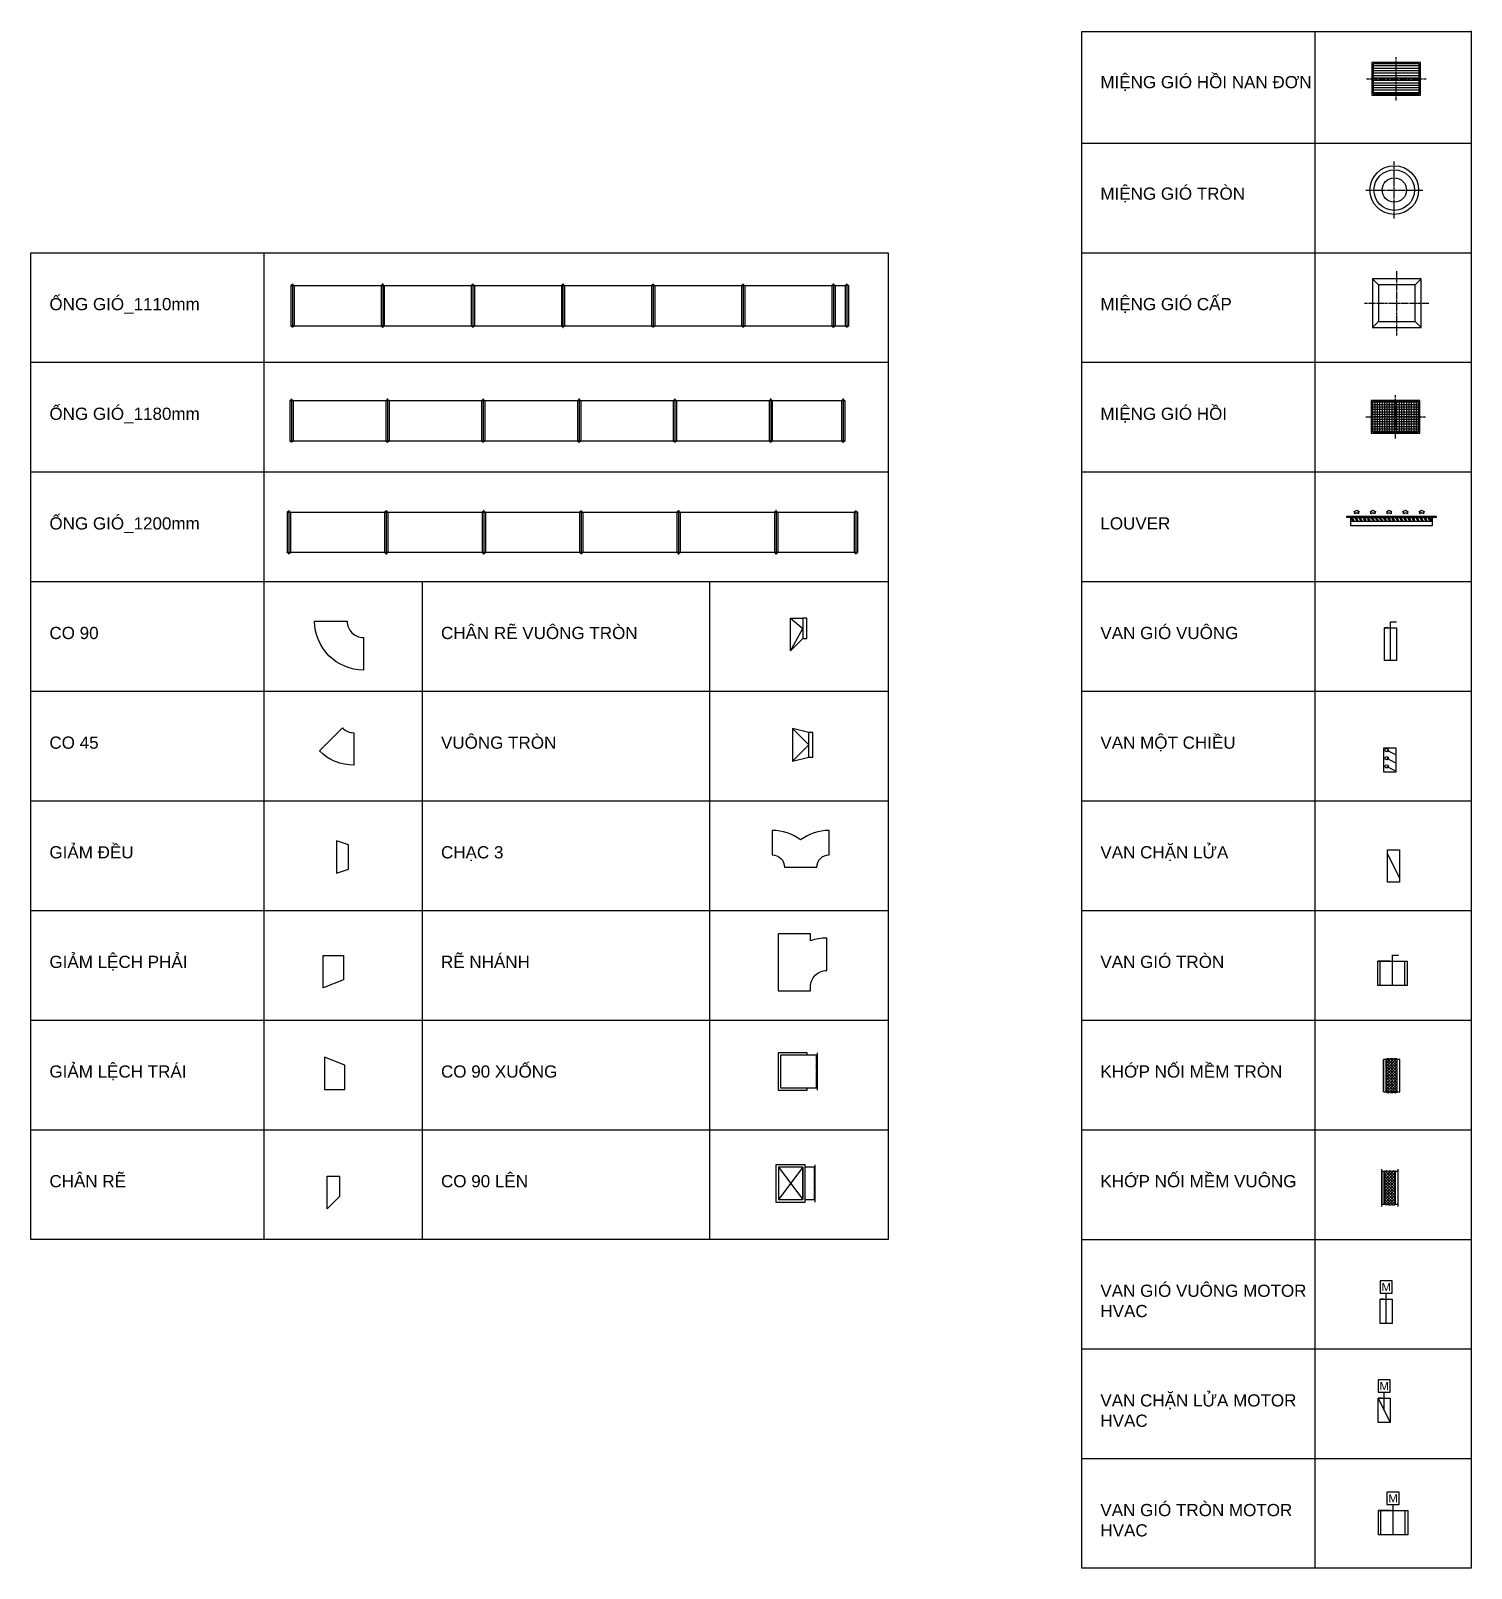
# Model space of a CAD drawing. Header units: millimetres. Extents: x 1218 to 72853, y -34712 to 16286.
# Drawn here: x 22445 to 40184, y -34712 to -15783 of the extents above; entities that cross this region are included whole.
import ezdxf
from ezdxf.enums import TextEntityAlignment as Align

# ---------------------------------------------------------------- set-up
doc = ezdxf.new("R2010")
doc.units = ezdxf.units.MM
doc.linetypes.add('CENTER', pattern=[50.8, 31.75, -6.35, 6.35, -6.35])
doc.styles.get("Standard").update_dxf_attribs({"font": 'arial.ttf'})
pattern_1 = [(45, (0, 0), (-17.6777, 17.6777), []), (135, (0, 0), (-17.6777, -17.6777), [])]

# ---------------------------------------------------------------- blocks, each defined once
blk = doc.blocks.new('*U1326')
at = {"color": 77}
for p, q in [((-20, 250), (-20, -250)), ((0, 250), (0, -250)), ((20, 250), (20, -250)), ((1160, 250), (1160, -250)), ((1180, 250), (1180, -250)), ((1200, 250), (1200, -250)), ((2340, 250), (2340, -250)), ((2360, 250), (2360, -250)), ((2380, 250), (2380, -250)), ((3520, 250), (3520, -250)), ((3540, 250), (3540, -250)), ((3560, 250), (3560, -250)), ((4700, 250), (4700, -250)), ((4720, 250), (4720, -250)), ((4740, 250), (4740, -250)), ((5880, 250), (5880, -250)), ((5900, 250), (5900, -250)), ((5920, 250), (5920, -250)), ((6771, 250), (6771, -250)), ((6791, 250), (6791, -250)), ((6811, 250), (6811, -250))]:
    blk.add_line(p, q, dxfattribs=at)
for p, q in [((0, 250), (6791, 250)), ((6791, -250), (0, -250))]:
    blk.add_line(p, q)
for points in [[(0, 250), (0, 270), (0, 270, 0.414214), (-1, 269), (-1, 252, -0.414214), (-2, 251), (-19, 251, 0.414214), (-20, 250), (-20, 250)], [(0, 250), (0, 270), (0, 270, -0.414214), (1, 269), (1, 252, 0.414214), (2, 251), (19, 251, -0.414214), (20, 250), (20, 250)], [(1180, 250), (1180, 270), (1180, 270, 0.414214), (1179, 269), (1179, 252, -0.414214), (1178, 251), (1161, 251, 0.414214), (1160, 250), (1160, 250)], [(1180, 250), (1180, 270), (1180, 270, -0.414214), (1181, 269), (1181, 252, 0.414214), (1182, 251), (1199, 251, -0.414214), (1200, 250), (1200, 250)], [(2360, 250), (2360, 270), (2360, 270, 0.414214), (2359, 269), (2359, 252, -0.414214), (2358, 251), (2341, 251, 0.414214), (2340, 250), (2340, 250)], [(2360, 250), (2360, 270), (2360, 270, -0.414214), (2361, 269), (2361, 252, 0.414214), (2362, 251), (2379, 251, -0.414214), (2380, 250), (2380, 250)], [(3540, 250), (3540, 270), (3540, 270, 0.414214), (3539, 269), (3539, 252, -0.414214), (3538, 251), (3521, 251, 0.414214), (3520, 250), (3520, 250)], [(3540, 250), (3540, 270), (3540, 270, -0.414214), (3541, 269), (3541, 252, 0.414214), (3542, 251), (3559, 251, -0.414214), (3560, 250), (3560, 250)], [(4720, 250), (4720, 270), (4720, 270, 0.414214), (4719, 269), (4719, 252, -0.414214), (4718, 251), (4701, 251, 0.414214), (4700, 250), (4700, 250)], [(4720, 250), (4720, 270), (4720, 270, -0.414214), (4721, 269), (4721, 252, 0.414214), (4722, 251), (4739, 251, -0.414214), (4740, 250), (4740, 250)], [(5900, 250), (5900, 270), (5900, 270, 0.414214), (5899, 269), (5899, 252, -0.414214), (5898, 251), (5881, 251, 0.414214), (5880, 250), (5880, 250)], [(5900, 250), (5900, 270), (5900, 270, -0.414214), (5901, 269), (5901, 252, 0.414214), (5902, 251), (5919, 251, -0.414214), (5920, 250), (5920, 250)], [(6791, 250), (6791, 270), (6791, 270, 0.414214), (6790, 269), (6790, 252, -0.414214), (6789, 251), (6772, 251, 0.414214), (6771, 250), (6771, 250)], [(6791, 250), (6791, 270), (6792, 270, -0.414214), (6792, 269), (6792, 252, 0.414214), (6793, 251), (6811, 251, -0.414214), (6811, 250), (6811, 250)], [(0, -250), (0, -270), (0, -270, -0.414214), (-1, -269), (-1, -252, 0.414214), (-2, -251), (-19, -251, -0.414214), (-20, -250), (-20, -250)], [(0, -250), (0, -270), (0, -270, 0.414214), (1, -269), (1, -252, -0.414214), (2, -251), (19, -251, 0.414214), (20, -250), (20, -250)], [(1180, -250), (1180, -270), (1180, -270, -0.414214), (1179, -269), (1179, -252, 0.414214), (1178, -251), (1161, -251, -0.414214), (1160, -250), (1160, -250)], [(1180, -250), (1180, -270), (1180, -270, 0.414214), (1181, -269), (1181, -252, -0.414214), (1182, -251), (1199, -251, 0.414214), (1200, -250), (1200, -250)], [(2360, -250), (2360, -270), (2360, -270, -0.414214), (2359, -269), (2359, -252, 0.414214), (2358, -251), (2341, -251, -0.414214), (2340, -250), (2340, -250)], [(2360, -250), (2360, -270), (2360, -270, 0.414214), (2361, -269), (2361, -252, -0.414214), (2362, -251), (2379, -251, 0.414214), (2380, -250), (2380, -250)], [(3540, -250), (3540, -270), (3540, -270, -0.414214), (3539, -269), (3539, -252, 0.414214), (3538, -251), (3521, -251, -0.414214), (3520, -250), (3520, -250)], [(3540, -250), (3540, -270), (3540, -270, 0.414214), (3541, -269), (3541, -252, -0.414214), (3542, -251), (3559, -251, 0.414214), (3560, -250), (3560, -250)], [(4720, -250), (4720, -270), (4720, -270, -0.414214), (4719, -269), (4719, -252, 0.414214), (4718, -251), (4701, -251, -0.414214), (4700, -250), (4700, -250)], [(4720, -250), (4720, -270), (4720, -270, 0.414214), (4721, -269), (4721, -252, -0.414214), (4722, -251), (4739, -251, 0.414214), (4740, -250), (4740, -250)], [(5900, -250), (5900, -270), (5900, -270, -0.414214), (5899, -269), (5899, -252, 0.414214), (5898, -251), (5881, -251, -0.414214), (5880, -250), (5880, -250)], [(5900, -250), (5900, -270), (5900, -270, 0.414214), (5901, -269), (5901, -252, -0.414214), (5902, -251), (5919, -251, 0.414214), (5920, -250), (5920, -250)], [(6791, -250), (6791, -270), (6791, -270, -0.414214), (6790, -269), (6790, -252, 0.414214), (6789, -251), (6772, -251, -0.414214), (6771, -250), (6771, -250)], [(6791, -250), (6791, -270), (6792, -270, 0.414214), (6792, -269), (6792, -252, -0.414214), (6793, -251), (6811, -251, 0.414214), (6811, -250), (6811, -250)]]:
    blk.add_lwpolyline(points, format="xyb", close=True, dxfattribs=at)
blk = doc.blocks.new('*U1325')
at = {"color": 77}
for p, q in [((-20, 250), (-20, -250)), ((0, 250), (0, -250)), ((20, 250), (20, -250)), ((1180, 250), (1180, -250)), ((1200, 250), (1200, -250)), ((1220, 250), (1220, -250)), ((2380, 250), (2380, -250)), ((2400, 250), (2400, -250)), ((2420, 250), (2420, -250)), ((3580, 250), (3580, -250)), ((3600, 250), (3600, -250)), ((3620, 250), (3620, -250)), ((4780, 250), (4780, -250)), ((4800, 250), (4800, -250)), ((4820, 250), (4820, -250)), ((5980, 250), (5980, -250)), ((6000, 250), (6000, -250)), ((6020, 250), (6020, -250)), ((6963, 250), (6963, -250)), ((6983, 250), (6983, -250)), ((7003, 250), (7003, -250))]:
    blk.add_line(p, q, dxfattribs=at)
for p, q in [((0, 250), (6983, 250)), ((6983, -250), (0, -250))]:
    blk.add_line(p, q)
for points in [[(0, 250), (0, 270), (0, 270, 0.414214), (-1, 269), (-1, 252, -0.414214), (-2, 251), (-19, 251, 0.414214), (-20, 250), (-20, 250)], [(0, 250), (0, 270), (0, 270, -0.414214), (1, 269), (1, 252, 0.414214), (2, 251), (19, 251, -0.414214), (20, 250), (20, 250)], [(1200, 250), (1200, 270), (1200, 270, 0.414214), (1199, 269), (1199, 252, -0.414214), (1198, 251), (1181, 251, 0.414214), (1180, 250), (1180, 250)], [(1200, 250), (1200, 270), (1200, 270, -0.414214), (1201, 269), (1201, 252, 0.414214), (1202, 251), (1219, 251, -0.414214), (1220, 250), (1220, 250)], [(2400, 250), (2400, 270), (2400, 270, 0.414214), (2399, 269), (2399, 252, -0.414214), (2398, 251), (2381, 251, 0.414214), (2380, 250), (2380, 250)], [(2400, 250), (2400, 270), (2400, 270, -0.414214), (2401, 269), (2401, 252, 0.414214), (2402, 251), (2419, 251, -0.414214), (2420, 250), (2420, 250)], [(3600, 250), (3600, 270), (3600, 270, 0.414214), (3599, 269), (3599, 252, -0.414214), (3598, 251), (3581, 251, 0.414214), (3580, 250), (3580, 250)], [(3600, 250), (3600, 270), (3600, 270, -0.414214), (3601, 269), (3601, 252, 0.414214), (3602, 251), (3619, 251, -0.414214), (3620, 250), (3620, 250)], [(4800, 250), (4800, 270), (4800, 270, 0.414214), (4799, 269), (4799, 252, -0.414214), (4798, 251), (4781, 251, 0.414214), (4780, 250), (4780, 250)], [(4800, 250), (4800, 270), (4800, 270, -0.414214), (4801, 269), (4801, 252, 0.414214), (4802, 251), (4819, 251, -0.414214), (4820, 250), (4820, 250)], [(6000, 250), (6000, 270), (6000, 270, 0.414214), (5999, 269), (5999, 252, -0.414214), (5998, 251), (5981, 251, 0.414214), (5980, 250), (5980, 250)], [(6000, 250), (6000, 270), (6000, 270, -0.414214), (6001, 269), (6001, 252, 0.414214), (6002, 251), (6019, 251, -0.414214), (6020, 250), (6020, 250)], [(6983, 250), (6983, 270), (6983, 270, 0.414214), (6982, 269), (6982, 252, -0.414214), (6981, 251), (6963, 251, 0.414214), (6963, 250), (6963, 250)], [(6983, 250), (6983, 270), (6983, 270, -0.414214), (6984, 269), (6984, 252, 0.414214), (6985, 251), (7002, 251, -0.414214), (7003, 250), (7003, 250)], [(0, -250), (0, -270), (0, -270, -0.414214), (-1, -269), (-1, -252, 0.414214), (-2, -251), (-19, -251, -0.414214), (-20, -250), (-20, -250)], [(0, -250), (0, -270), (0, -270, 0.414214), (1, -269), (1, -252, -0.414214), (2, -251), (19, -251, 0.414214), (20, -250), (20, -250)], [(1200, -250), (1200, -270), (1200, -270, -0.414214), (1199, -269), (1199, -252, 0.414214), (1198, -251), (1181, -251, -0.414214), (1180, -250), (1180, -250)], [(1200, -250), (1200, -270), (1200, -270, 0.414214), (1201, -269), (1201, -252, -0.414214), (1202, -251), (1219, -251, 0.414214), (1220, -250), (1220, -250)], [(2400, -250), (2400, -270), (2400, -270, -0.414214), (2399, -269), (2399, -252, 0.414214), (2398, -251), (2381, -251, -0.414214), (2380, -250), (2380, -250)], [(2400, -250), (2400, -270), (2400, -270, 0.414214), (2401, -269), (2401, -252, -0.414214), (2402, -251), (2419, -251, 0.414214), (2420, -250), (2420, -250)], [(3600, -250), (3600, -270), (3600, -270, -0.414214), (3599, -269), (3599, -252, 0.414214), (3598, -251), (3581, -251, -0.414214), (3580, -250), (3580, -250)], [(3600, -250), (3600, -270), (3600, -270, 0.414214), (3601, -269), (3601, -252, -0.414214), (3602, -251), (3619, -251, 0.414214), (3620, -250), (3620, -250)], [(4800, -250), (4800, -270), (4800, -270, -0.414214), (4799, -269), (4799, -252, 0.414214), (4798, -251), (4781, -251, -0.414214), (4780, -250), (4780, -250)], [(4800, -250), (4800, -270), (4800, -270, 0.414214), (4801, -269), (4801, -252, -0.414214), (4802, -251), (4819, -251, 0.414214), (4820, -250), (4820, -250)], [(6000, -250), (6000, -270), (6000, -270, -0.414214), (5999, -269), (5999, -252, 0.414214), (5998, -251), (5981, -251, -0.414214), (5980, -250), (5980, -250)], [(6000, -250), (6000, -270), (6000, -270, 0.414214), (6001, -269), (6001, -252, -0.414214), (6002, -251), (6019, -251, 0.414214), (6020, -250), (6020, -250)], [(6983, -250), (6983, -270), (6983, -270, -0.414214), (6982, -269), (6982, -252, 0.414214), (6981, -251), (6963, -251, -0.414214), (6963, -250), (6963, -250)], [(6983, -250), (6983, -270), (6983, -270, 0.414214), (6984, -269), (6984, -252, -0.414214), (6985, -251), (7002, -251, 0.414214), (7003, -250), (7003, -250)]]:
    blk.add_lwpolyline(points, format="xyb", close=True, dxfattribs=at)
blk = doc.blocks.new('*U1368')
at = {"linetype": 'ByBlock'}
blk.add_lwpolyline([(400, 200), (400, -200, -0.414214), (-200, 400), (200, 400, 0.414214), (400, 200)], format="xyb", close=True, dxfattribs=at)
at = {"flags": 1}
blk.add_attdef('AMC', (126, 246), '', height=0.5, dxfattribs=at)
blk = doc.blocks.new('*U1369')
at = {"linetype": 'ByBlock'}
blk.add_lwpolyline([(-259, -24), (24, 259, 0.198912), (166, 200), (166, -200, -0.198912)], format="xyb", close=True, dxfattribs=at)
at = {"flags": 1}
blk.add_attdef('AMC', (35, 139), '', height=0.5, dxfattribs=at)
blk = doc.blocks.new('*U1372')
at = {"linetype": 'ByBlock'}
blk.add_lwpolyline([(0, -200), (150, -150), (150, 150), (0, 200)], close=True, dxfattribs=at)
at = {"flags": 1}
blk.add_attdef('AMC', (166, 2), '', height=0.5, dxfattribs=at)
blk = doc.blocks.new('*U1371')
at = {"linetype": 'ByBlock'}
blk.add_lwpolyline([(0, -200), (250, -200), (250, 100), (0, 200)], close=True, dxfattribs=at)
at = {"flags": 1}
blk.add_attdef('AMC', (183, 62), '', height=0.5, dxfattribs=at)
blk = doc.blocks.new('*U1370')
at = {"linetype": 'ByBlock'}
blk.add_lwpolyline([(0, 200), (250, 200), (250, -100), (0, -200)], close=True, dxfattribs=at)
at = {"flags": 1}
blk.add_attdef('AMC', (353, 45), '', height=0.5, dxfattribs=at)
blk = doc.blocks.new('*U1367')
at = {"color": 8, "linetype": 'ByBlock'}
blk.add_line((150, 125), (150, -125), dxfattribs=at)
at = {"color": 8}
for points in [[(0, 125), (150, 0)], [(0, -275), (150, 0)]]:
    blk.add_lwpolyline(points, dxfattribs=at)
at = {"linetype": 'ByBlock'}
blk.add_lwpolyline([(150, -125), (0, -275), (0, 125), (150, 125)], dxfattribs=at)
blk.add_lwpolyline([(150, -125), (200, -125), (200, 125), (150, 125)])
at = {"flags": 1}
for p in [(45, 122), (200, 0)]:
    blk.add_attdef('AMC', p, '', height=0.5, dxfattribs=at)
blk = doc.blocks.new('*U1366')
at = {"linetype": 'ByBlock'}
blk.add_lwpolyline([(0, 125), (150, 125), (150, -125), (0, -275)], close=True, dxfattribs=at)
at = {"flags": 1}
for p in [(69, 163), (150, 0)]:
    blk.add_attdef('AMC', p, '', height=0.5, dxfattribs=at)
blk = doc.blocks.new('*U1374')
at = {"color": 8, "linetype": 'ByBlock'}
blk.add_line((-50, -150), (-50, 150), dxfattribs=at)
at = {"color": 8}
for points in [[(-250, 200), (-50, 0)], [(-50, 0), (-250, -200)]]:
    blk.add_lwpolyline(points, dxfattribs=at)
at = {"linetype": 'ByBlock'}
blk.add_lwpolyline([(-50, 150), (-250, 200), (-250, -200), (-50, -150), (0, -150), (0, 150)], close=True, dxfattribs=at)
at = {"flags": 1}
blk.add_attdef('AMC', (-172, 100), '', height=0.5, dxfattribs=at)
blk = doc.blocks.new('*U1328')
at = {"color": 77}
for p, q in [((-20, 250), (-20, -250)), ((0, 250), (0, -250)), ((20, 250), (20, -250)), ((1090, 250), (1090, -250)), ((1110, 250), (1110, -250)), ((1130, 250), (1130, -250)), ((2200, 250), (2200, -250)), ((2220, 250), (2220, -250)), ((2240, 250), (2240, -250)), ((3310, 250), (3310, -250)), ((3330, 250), (3330, -250)), ((3350, 250), (3350, -250)), ((4420, 250), (4420, -250)), ((4440, 250), (4440, -250)), ((4460, 250), (4460, -250)), ((5530, 250), (5530, -250)), ((5550, 250), (5550, -250)), ((5570, 250), (5570, -250)), ((6640, 250), (6640, -250)), ((6660, 250), (6660, -250)), ((6680, 250), (6680, -250)), ((6806, 250), (6806, -250)), ((6826, 250), (6826, -250)), ((6846, 250), (6846, -250))]:
    blk.add_line(p, q, dxfattribs=at)
for p, q in [((0, 250), (6826, 250)), ((6826, -250), (0, -250))]:
    blk.add_line(p, q)
for points in [[(0, 250), (0, 270), (0, 270, 0.414214), (-1, 269), (-1, 252, -0.414214), (-2, 251), (-19, 251, 0.414214), (-20, 250), (-20, 250)], [(0, 250), (0, 270), (0, 270, -0.414214), (1, 269), (1, 252, 0.414214), (2, 251), (19, 251, -0.414214), (20, 250), (20, 250)], [(1110, 250), (1110, 270), (1110, 270, 0.414214), (1109, 269), (1109, 252, -0.414214), (1108, 251), (1091, 251, 0.414214), (1090, 250), (1090, 250)], [(1110, 250), (1110, 270), (1110, 270, -0.414214), (1111, 269), (1111, 252, 0.414214), (1112, 251), (1129, 251, -0.414214), (1130, 250), (1130, 250)], [(2220, 250), (2220, 270), (2220, 270, 0.414214), (2219, 269), (2219, 252, -0.414214), (2218, 251), (2201, 251, 0.414214), (2200, 250), (2200, 250)], [(2220, 250), (2220, 270), (2220, 270, -0.414214), (2221, 269), (2221, 252, 0.414214), (2222, 251), (2239, 251, -0.414214), (2240, 250), (2240, 250)], [(3330, 250), (3330, 270), (3330, 270, 0.414214), (3329, 269), (3329, 252, -0.414214), (3328, 251), (3311, 251, 0.414214), (3310, 250), (3310, 250)], [(3330, 250), (3330, 270), (3330, 270, -0.414214), (3331, 269), (3331, 252, 0.414214), (3332, 251), (3349, 251, -0.414214), (3350, 250), (3350, 250)], [(4440, 250), (4440, 270), (4440, 270, 0.414214), (4439, 269), (4439, 252, -0.414214), (4438, 251), (4421, 251, 0.414214), (4420, 250), (4420, 250)], [(4440, 250), (4440, 270), (4440, 270, -0.414214), (4441, 269), (4441, 252, 0.414214), (4442, 251), (4459, 251, -0.414214), (4460, 250), (4460, 250)], [(5550, 250), (5550, 270), (5550, 270, 0.414214), (5549, 269), (5549, 252, -0.414214), (5548, 251), (5531, 251, 0.414214), (5530, 250), (5530, 250)], [(5550, 250), (5550, 270), (5550, 270, -0.414214), (5551, 269), (5551, 252, 0.414214), (5552, 251), (5569, 251, -0.414214), (5570, 250), (5570, 250)], [(6660, 250), (6660, 270), (6660, 270, 0.414214), (6659, 269), (6659, 252, -0.414214), (6658, 251), (6641, 251, 0.414214), (6640, 250), (6640, 250)], [(6660, 250), (6660, 270), (6660, 270, -0.414214), (6661, 269), (6661, 252, 0.414214), (6662, 251), (6679, 251, -0.414214), (6680, 250), (6680, 250)], [(6826, 250), (6826, 270), (6825, 270, 0.414214), (6825, 269), (6825, 252, -0.414214), (6824, 251), (6806, 251, 0.414214), (6806, 250), (6806, 250)], [(6826, 250), (6826, 270), (6826, 270, -0.414214), (6826, 269), (6826, 252, 0.414214), (6828, 251), (6845, 251, -0.414214), (6846, 250), (6846, 250)], [(0, -250), (0, -270), (0, -270, -0.414214), (-1, -269), (-1, -252, 0.414214), (-2, -251), (-19, -251, -0.414214), (-20, -250), (-20, -250)], [(0, -250), (0, -270), (0, -270, 0.414214), (1, -269), (1, -252, -0.414214), (2, -251), (19, -251, 0.414214), (20, -250), (20, -250)], [(1110, -250), (1110, -270), (1110, -270, -0.414214), (1109, -269), (1109, -252, 0.414214), (1108, -251), (1091, -251, -0.414214), (1090, -250), (1090, -250)], [(1110, -250), (1110, -270), (1110, -270, 0.414214), (1111, -269), (1111, -252, -0.414214), (1112, -251), (1129, -251, 0.414214), (1130, -250), (1130, -250)], [(2220, -250), (2220, -270), (2220, -270, -0.414214), (2219, -269), (2219, -252, 0.414214), (2218, -251), (2201, -251, -0.414214), (2200, -250), (2200, -250)], [(2220, -250), (2220, -270), (2220, -270, 0.414214), (2221, -269), (2221, -252, -0.414214), (2222, -251), (2239, -251, 0.414214), (2240, -250), (2240, -250)], [(3330, -250), (3330, -270), (3330, -270, -0.414214), (3329, -269), (3329, -252, 0.414214), (3328, -251), (3311, -251, -0.414214), (3310, -250), (3310, -250)], [(3330, -250), (3330, -270), (3330, -270, 0.414214), (3331, -269), (3331, -252, -0.414214), (3332, -251), (3349, -251, 0.414214), (3350, -250), (3350, -250)], [(4440, -250), (4440, -270), (4440, -270, -0.414214), (4439, -269), (4439, -252, 0.414214), (4438, -251), (4421, -251, -0.414214), (4420, -250), (4420, -250)], [(4440, -250), (4440, -270), (4440, -270, 0.414214), (4441, -269), (4441, -252, -0.414214), (4442, -251), (4459, -251, 0.414214), (4460, -250), (4460, -250)], [(5550, -250), (5550, -270), (5550, -270, -0.414214), (5549, -269), (5549, -252, 0.414214), (5548, -251), (5531, -251, -0.414214), (5530, -250), (5530, -250)], [(5550, -250), (5550, -270), (5550, -270, 0.414214), (5551, -269), (5551, -252, -0.414214), (5552, -251), (5569, -251, 0.414214), (5570, -250), (5570, -250)], [(6660, -250), (6660, -270), (6660, -270, -0.414214), (6659, -269), (6659, -252, 0.414214), (6658, -251), (6641, -251, -0.414214), (6640, -250), (6640, -250)], [(6660, -250), (6660, -270), (6660, -270, 0.414214), (6661, -269), (6661, -252, -0.414214), (6662, -251), (6679, -251, 0.414214), (6680, -250), (6680, -250)], [(6826, -250), (6826, -270), (6825, -270, -0.414214), (6825, -269), (6825, -252, 0.414214), (6824, -251), (6806, -251, -0.414214), (6806, -250), (6806, -250)], [(6826, -250), (6826, -270), (6826, -270, 0.414214), (6826, -269), (6826, -252, -0.414214), (6828, -251), (6845, -251, 0.414214), (6846, -250), (6846, -250)]]:
    blk.add_lwpolyline(points, format="xyb", close=True, dxfattribs=at)
blk = doc.blocks.new('*U1331')
at = {"color": 8, "linetype": 'CENTER', "ltscale": 0.1}
blk.add_line((290, 200), (290, -200), dxfattribs=at)
blk.add_line((300, 230), (300, -230))
blk.add_lwpolyline([(180, 200), (180, 230), (-180, 230), (-180, -230), (180, -230), (180, -200)])
blk.add_lwpolyline([(-150, 200), (-150, -200), (300, -200), (300, 200)], close=True)
blk = doc.blocks.new('*U1332')
at = {"color": 1, "ltscale": 10}
for p, q in [((150, 200), (-150, -200)), ((-150, 200), (150, -200))]:
    blk.add_line(p, q, dxfattribs=at)
for p, q in [((150, 200), (150, -200)), ((300, 230), (300, -230))]:
    blk.add_line(p, q)
at = {"color": 8, "linetype": 'CENTER', "ltscale": 0.1}
blk.add_line((290, 200), (290, -200), dxfattribs=at)
for points in [[(180, -230), (180, 230), (-180, 230), (-180, -230)], [(-150, 200), (-150, -200), (150, -200), (150, 200)]]:
    blk.add_lwpolyline(points, close=True)
blk.add_lwpolyline([(180, -200), (300, -200), (300, 200), (180, 200)])
blk = doc.blocks.new('*U1335')
at = {"linetype": 'ByBlock'}
blk.add_lwpolyline([(200, -400), (200, -400, -0.414214), (400, -200), (400, 200, 0.085164), (200, 166), (200, 250), (-200, 250), (-200, -450), (200, -450)], format="xyb", close=True, dxfattribs=at)
at = {"flags": 1}
blk.add_attdef('AMC', (69, -207), '', height=0.5, dxfattribs=at)
blk = doc.blocks.new('*U1337')
at = {"linetype": 'ByBlock'}
blk.add_lwpolyline([(300, 200, -0.414214), (150, 350), (-150, 350, 0.160869), (-35, 0, 0.160869), (-150, -350), (150, -350, -0.414214), (300, -200)], format="xyb", close=True, dxfattribs=at)
at = {"flags": 1}
blk.add_attdef('AMC', (162, -71), '', height=0.5, dxfattribs=at)
blk = doc.blocks.new('*U1365')
at = {"color": 8, "linetype": 'CENTER'}
for points in [[(0, -400), (0, 400)], [(-400, 0), (400, 0)]]:
    blk.add_lwpolyline(points, dxfattribs=at)
at = {"linetype": 'Continuous'}
blk.add_lwpolyline([(-300, -300), (300, -300), (225, -225), (300, -300), (300, 300), (225, 225), (300, 300), (-300, 300), (-225, 225), (-300, 300), (-300, -300), (-225, -225)], dxfattribs=at)
blk.add_lwpolyline([(-225, -225), (225, -225), (225, 225), (-225, 225)], close=True, dxfattribs=at)
blk = doc.blocks.new('*U1364')
at = {"color": 8, "linetype": 'Continuous'}
for p, q in [((-283, 183), (283, 183)), ((-283, -183), (-283, 183)), ((-283, 153), (283, 153)), ((-283, 123), (283, 123)), ((-283, 93), (283, 93)), ((-283, 63), (283, 63)), ((-283, 33), (283, 33)), ((-283, 3), (283, 3)), ((-253, -183), (-253, 183)), ((-223, -183), (-223, 183)), ((-193, -183), (-193, 183)), ((-163, -183), (-163, 183)), ((-133, -183), (-133, 183)), ((-103, -183), (-103, 183)), ((-73, -183), (-73, 183)), ((-43, -183), (-43, 183)), ((-13, -183), (-13, 183)), ((17, -183), (17, 183)), ((47, -183), (47, 183)), ((77, -183), (77, 183)), ((107, -183), (107, 183)), ((137, -183), (137, 183)), ((167, -183), (167, 183)), ((197, -183), (197, 183)), ((227, -183), (227, 183)), ((257, -183), (257, 183)), ((287, -183), (287, 183)), ((-283, -27), (283, -27)), ((-283, -57), (283, -57)), ((-283, -87), (283, -87)), ((-283, -117), (283, -117)), ((-283, -147), (283, -147)), ((-283, -177), (283, -177))]:
    blk.add_line(p, q, dxfattribs=at)
at = {"linetype": 'Continuous'}
for points in [[(-300, -200), (300, -200), (300, 200), (-300, 200)], [(-283, -183), (283, -183), (283, 183), (-283, 183)]]:
    blk.add_lwpolyline(points, close=True, dxfattribs=at)
at = {"color": 8, "linetype": 'CENTER'}
for points in [[(0, -267), (0, 267)], [(-367, 0), (367, 0)]]:
    blk.add_lwpolyline(points, dxfattribs=at)
blk = doc.blocks.new('*U1353')
blk.add_lwpolyline([(-100, 500), (0, 500), (0, -500), (-100, -500)], close=True)
at = {"color": 8}
for points in [[(0, -500), (0, 500), (-45, 500), (-45, -500)], [(91, 430), (71, 396), (71, 406), (47, 406), (61, 430), (47, 454), (71, 454), (71, 464)], [(91, 230), (71, 196), (71, 206), (47, 206), (61, 230), (47, 254), (71, 254), (71, 264)], [(91, 30), (71, -4), (71, 6), (47, 6), (61, 30), (47, 54), (71, 54), (71, 64)], [(91, -170), (71, -204), (71, -194), (47, -194), (61, -170), (47, -146), (71, -146), (71, -136)], [(91, -370), (71, -404), (71, -394), (47, -394), (61, -370), (47, -346), (71, -346), (71, -336)]]:
    blk.add_lwpolyline(points, close=True, dxfattribs=at)
at = {"color": 8, "linetype": 'ByBlock', "ltscale": 200}
for points in [[(-5, 498), (-40, 462)], [(-5, 448), (-40, 412)], [(-5, 398), (-40, 362)], [(-5, 348), (-40, 312)], [(-5, 298), (-40, 262)], [(-5, 248), (-40, 212)], [(-5, 198), (-40, 162)], [(-5, 148), (-40, 112)], [(-5, 98), (-40, 62)], [(-5, 48), (-40, 12)], [(-5, -2), (-40, -38)], [(-5, -52), (-40, -88)], [(-5, -102), (-40, -138)], [(-5, -152), (-40, -188)], [(-5, -202), (-40, -238)], [(-5, -252), (-40, -288)], [(-5, -302), (-40, -338)], [(-5, -352), (-40, -388)], [(-5, -402), (-40, -438)], [(-5, -452), (-40, -488)]]:
    blk.add_lwpolyline(points, dxfattribs=at)
at = {"linetype": 'ByBlock', "ltscale": 200}
blk.add_lwpolyline([(20, 550), (20, -550), (0, -550), (0, 550)], close=True, dxfattribs=at)
at = {"color": 8, "linetype": 'ByBlock', "ltscale": 200}
for centre in [(-23, 480), (-23, 430), (-23, 380), (-23, 330), (-23, 280), (-23, 230), (-23, 180), (-23, 130), (-23, 80), (-23, 30), (-23, -20), (-23, -70), (-23, -120), (-23, -170), (-23, -220), (-23, -270), (-23, -320), (-23, -370), (-23, -420), (-23, -470)]:
    blk.add_circle(centre, 10, dxfattribs=at)
blk = doc.blocks.new('*U1354')
at = {"color": 0, "linetype": 'ByBlock', "lineweight": -2, "ltscale": 0.5}
for p, q in [((-33, 200), (-75, 200)), ((-75, 200), (55, 200))]:
    blk.add_line(p, q, dxfattribs=at)
at = {"linetype": 'ByBlock', "lineweight": -2, "ltscale": 0.5}
blk.add_lwpolyline([(-75, 200), (75, 200), (75, -200), (-75, -200)], close=True, dxfattribs=at)
at = {"color": 8}
blk.add_lwpolyline([(0, -200), (0, 275), (75, 275)], dxfattribs=at)
blk = doc.blocks.new('*U1355')
at = {"color": 8}
for p, q in [((-39, 120), (59, 69)), ((-39, 20), (59, -31)), ((-39, -80), (59, -131))]:
    blk.add_line(p, q, dxfattribs=at)
at = {"linetype": 'ByBlock', "lineweight": -2, "ltscale": 0.5}
blk.add_lwpolyline([(-75, 150), (75, 150), (75, -150), (-75, -150)], close=True, dxfattribs=at)
at = {"color": 8}
for centre in [(-39, 120), (-39, 20), (-39, -80)]:
    blk.add_circle(centre, 20.6, dxfattribs=at)
blk = doc.blocks.new('*U1356')
at = {"linetype": 'ByBlock', "lineweight": -2, "ltscale": 0.5}
blk.add_lwpolyline([(-75, 200), (75, 200), (75, -200), (-75, -200)], close=True, dxfattribs=at)
at = {"color": 8}
blk.add_lwpolyline([(-75, 150), (75, -150)], dxfattribs=at)
blk = doc.blocks.new('*U1357')
at = {"color": 0, "linetype": 'ByBlock', "lineweight": -2, "ltscale": 0.5}
for p, q in [((-33, 150), (-180, 150)), ((-180, 150), (160, 150))]:
    blk.add_line(p, q, dxfattribs=at)
at = {"color": 8}
for points in [[(0, -150), (0, 225), (75, 225)], [(-150, -150), (-150, 150)], [(150, -150), (150, 150)]]:
    blk.add_lwpolyline(points, dxfattribs=at)
at = {"linetype": 'ByBlock', "lineweight": -2, "ltscale": 0.5}
blk.add_lwpolyline([(-180, 150), (180, 150), (180, -150), (-180, -150)], close=True, dxfattribs=at)
blk = doc.blocks.new('*U1358')
at = {"ltscale": 400}
h = blk.add_hatch(dxfattribs=at)
h.set_pattern_fill('ANSI37', color=8, scale=200, style=0)
h.set_pattern_definition(pattern_1)
h.paths.add_polyline_path([(169, 200, 0.386785), (125, 200, 0.352944), (76, 200, 0.373262), (31, 200), (31, -200, 0.373262), (76, -200, 0.352944), (125, -200, 0.386785), (169, -200)])
for p, q in [((0, -200), (0, 200)), ((31, -200), (31, 200)), ((169, -200), (169, 200)), ((200, -200), (200, 200))]:
    blk.add_line(p, q, dxfattribs=at)
for points in [[(31, 200), (0, 200), (0, -200), (31, -200)], [(169, -200), (200, -200), (200, 200), (169, 200)]]:
    blk.add_lwpolyline(points, dxfattribs=at)
blk.add_lwpolyline([(169, 200, 0.386785), (125, 200, 0.352944), (76, 200, 0.373262), (31, 200), (31, -200, 0.373262), (76, -200, 0.352944), (125, -200, 0.386785), (169, -200)], format="xyb", close=True, dxfattribs=at)
blk = doc.blocks.new('*U1359')
at = {"ltscale": 400}
h = blk.add_hatch(dxfattribs=at)
h.set_pattern_fill('ANSI37', color=8, scale=200, style=0)
h.set_pattern_definition(pattern_1)
h.paths.add_polyline_path([(169, 200, 0.386785), (125, 200, 0.352944), (76, 200, 0.373262), (31, 200), (31, -200, 0.373262), (76, -200, 0.352944), (125, -200, 0.386785), (169, -200)])
for p, q in [((0, -230), (0, 230)), ((0, -200), (0, 200)), ((31, -200), (31, 200)), ((169, -200), (169, 200)), ((200, -230), (200, 230))]:
    blk.add_line(p, q, dxfattribs=at)
for points in [[(31, 200), (0, 200), (0, -200), (31, -200)], [(169, -200), (200, -200), (200, 200), (169, 200)]]:
    blk.add_lwpolyline(points, dxfattribs=at)
blk.add_lwpolyline([(169, 200, 0.386785), (125, 200, 0.352944), (76, 200, 0.373262), (31, 200), (31, -200, 0.373262), (76, -200, 0.352944), (125, -200, 0.386785), (169, -200)], format="xyb", close=True, dxfattribs=at)
blk = doc.blocks.new('*U1360')
at = {"color": 0, "linetype": 'ByBlock', "lineweight": -2, "ltscale": 0.5}
for p, q in [((-33, 150), (-75, 150)), ((-75, 150), (55, 150))]:
    blk.add_line(p, q, dxfattribs=at)
blk.add_lwpolyline([(-75, 225), (75, 225), (75, 375), (-75, 375)], close=True)
at = {"color": 8}
blk.add_lwpolyline([(0, -150), (0, 225), (0, 225)], dxfattribs=at)
at = {"linetype": 'ByBlock', "lineweight": -2, "ltscale": 0.5}
blk.add_lwpolyline([(-75, 150), (75, 150), (75, -150), (-75, -150)], close=True, dxfattribs=at)
blk.add_text('M', height=100).set_placement((0, 300), align=Align.MIDDLE_CENTER)
blk = doc.blocks.new('*U1361')
at = {"color": 0, "linetype": 'ByBlock', "lineweight": -2, "ltscale": 0.5}
for p, q in [((-33, 150), (-75, 150)), ((-75, 150), (55, 150))]:
    blk.add_line(p, q, dxfattribs=at)
blk.add_lwpolyline([(-75, 225), (75, 225), (75, 375), (-75, 375)], close=True)
at = {"color": 8}
for points in [[(0, 0), (0, 225), (0, 225)], [(-75, 150), (75, -150)]]:
    blk.add_lwpolyline(points, dxfattribs=at)
at = {"linetype": 'ByBlock', "lineweight": -2, "ltscale": 0.5}
blk.add_lwpolyline([(-75, 150), (75, 150), (75, -150), (-75, -150)], close=True, dxfattribs=at)
blk.add_text('M', height=100).set_placement((0, 300), align=Align.MIDDLE_CENTER)
blk = doc.blocks.new('*U1362')
at = {"color": 0, "linetype": 'ByBlock', "lineweight": -2, "ltscale": 0.5}
for p, q in [((-33, 150), (-180, 150)), ((-180, 150), (160, 150))]:
    blk.add_line(p, q, dxfattribs=at)
blk.add_lwpolyline([(-75, 225), (75, 225), (75, 375), (-75, 375)], close=True)
at = {"color": 8}
for points in [[(0, -150), (0, 225), (0, 225)], [(-150, -150), (-150, 150)], [(150, -150), (150, 150)]]:
    blk.add_lwpolyline(points, dxfattribs=at)
at = {"linetype": 'ByBlock', "lineweight": -2, "ltscale": 0.5}
blk.add_lwpolyline([(-180, 150), (180, 150), (180, -150), (-180, -150)], close=True, dxfattribs=at)
blk.add_text('M', height=100).set_placement((0, 300), align=Align.MIDDLE_CENTER)
blk = doc.blocks.new('*U1352')
at = {"color": 8, "linetype": 'CENTER'}
for points in [[(0, -350), (0, 350)], [(-350, 0), (350, 0)]]:
    blk.add_lwpolyline(points, dxfattribs=at)
for radius in [300, 150]:
    blk.add_circle((0, 0), radius)
at = {"color": 8}
blk.add_circle((0, 0), 250, dxfattribs=at)
blk = doc.blocks.new('*U1363')
at = {"color": 8, "linetype": 'Continuous'}
for p, q in [((-283, 162), (283, 162)), ((-283, 132), (283, 132)), ((-283, 102), (283, 102)), ((-283, 72), (283, 72)), ((-283, 42), (283, 42)), ((-283, 12), (283, 12)), ((-283, -18), (283, -18)), ((-283, -48), (283, -48)), ((-283, -78), (283, -78)), ((-283, -108), (283, -108)), ((-283, -138), (283, -138)), ((-283, -168), (283, -168)), ((-283, -198), (283, -198))]:
    blk.add_line(p, q, dxfattribs=at)
at = {"linetype": 'Continuous'}
for points in [[(-300, -200), (300, -200), (300, 200), (-300, 200)], [(-283, -183), (283, -183), (283, 183), (-283, 183)]]:
    blk.add_lwpolyline(points, close=True, dxfattribs=at)
at = {"color": 8, "linetype": 'CENTER'}
for points in [[(0, -267), (0, 267)], [(-367, 0), (367, 0)]]:
    blk.add_lwpolyline(points, dxfattribs=at)

msp = doc.modelspace()

# ---------------------------------------------------------------- linework, layer by layer
for p, q in [((38257, -15794), (38257, -34712)), ((35387, -17166), (40184, -17166)), ((25314, -18516), (25314, -30663)), ((35387, -18516), (40184, -18516)), ((22445, -19865), (33005, -19865)), ((35387, -19865), (40184, -19865)), ((22445, -21215), (33005, -21215)), ((35387, -21215), (40184, -21215)), ((22445, -22565), (33005, -22565)), ((27267, -22565), (27267, -30663)), ((30805, -22565), (30805, -30663)), ((35387, -22565), (40184, -22565)), ((22445, -23914), (33005, -23914)), ((35387, -23914), (40184, -23914)), ((22445, -25264), (33005, -25264)), ((35387, -25264), (40184, -25264)), ((22445, -26614), (33005, -26614)), ((35387, -26614), (40184, -26614)), ((22445, -27963), (33005, -27963)), ((35387, -27963), (40184, -27963)), ((22445, -29313), (33005, -29313)), ((35387, -29313), (40184, -29313)), ((35387, -30663), (40184, -30663)), ((35387, -32012), (40184, -32012)), ((35387, -33362), (40184, -33362))]:
    msp.add_line(p, q)
for points in [[(40184, -15783), (40184, -34712), (35387, -34712), (35387, -15794), (40184, -15794)], [(22445, -30663), (22445, -18516), (33005, -18516), (33005, -30663), (22445, -30663)]]:
    msp.add_lwpolyline(points)

# ---------------------------------------------------------------- block references
for name, p in [('*U1363', (39260, -16374)), ('*U1352', (39236, -17744)), ('*U1365', (39268, -19136)), ('*U1328', (25669, -19168)), ('*U1326', (25657, -20584)), ('*U1364', (39252, -20536)), ('*U1325', (25623, -21958)), ('*U1368', (26141, -23453)), ('*U1367', (31801, -23141)), ('*U1354', (39190, -23335)), ('*U1369', (26259, -24625)), ('*U1374', (32076, -24574)), ('*U1355', (39182, -24760)), ('*U1372', (26209, -25956)), ('*U1356', (39227, -26066)), ('*U1335', (31847, -27153)), ('*U1370', (26048, -27367)), ('*U1357', (39214, -27387)), ('*U1331', (31828, -28595)), ('*U1371', (26064, -28619)), ('*U1358', (39104, -28647)), ('*U1366', (26096, -30010)), ('*U1332', (31802, -29973)), ('*U1359', (39082, -30029)), ('*U1360', (39137, -31550)), ('*U1361', (39112, -32768)), ('*U1362', (39221, -34150))]:
    msp.add_blockref(name, p)
for name, p, rotation in [('*U1353', (39203, -21777), 90), ('*U1337', (31926, -25779), 269.9999999999999)]:
    msp.add_blockref(name, p, dxfattribs=dict(rotation=rotation))

# ---------------------------------------------------------------- texts
at = {"color": 2, "ltscale": 500, "char_height": 150, "attachment_point": 1}
for s, insert in [('MIỆNG GIÓ HỒI NAN ĐƠN', (35617, -16340)), ('MIỆNG GIÓ TRÒN', (35617, -17713)), ('ỐNG GIÓ_1110mm', (22675, -19073)), ('MIỆNG GIÓ CẤP', (35617, -19073)), ('ỐNG GIÓ_1180mm', (22675, -20423)), ('MIỆNG GIÓ HỒI', (35617, -20423)), ('ỐNG GIÓ_1200mm', (22675, -21773)), ('LOUVER', (35617, -21773)), ('CHÂN RẼ VUÔNG TRÒN', (27497, -23122)), ('VAN GIÓ VUÔNG', (35617, -23122)), ('CO 90', (22675, -23122)), ('CO 45', (22675, -24472)), ('VUÔNG TRÒN', (27497, -24472)), ('VAN MỘT CHIỀU', (35617, -24472)), ('GIẢM ĐỀU', (22675, -25822)), ('CHẠC 3', (27497, -25822)), ('VAN CHẶN LỬA', (35617, -25822)), ('GIẢM LỆCH PHẢI', (22675, -27171)), ('RẼ NHÁNH', (27497, -27171)), ('VAN GIÓ TRÒN', (35617, -27171)), ('GIẢM LỆCH TRÁI', (22675, -28521)), ('CO 90 XUỐNG', (27497, -28521)), ('KHỚP NỐI MỀM TRÒN', (35617, -28521)), ('CHÂN RẼ', (22675, -29871)), ('CO 90 LÊN', (27497, -29871)), ('KHỚP NỐI MỀM VUÔNG', (35617, -29871)), ('VAN GIÓ VUÔNG MOTOR\\PHVAC', (35617, -31220)), ('VAN CHẶN LỬA MOTOR\\PHVAC', (35617, -32570)), ('VAN GIÓ TRÒN MOTOR\\PHVAC', (35617, -33920))]:
    msp.add_mtext_dynamic_manual_height_columns(s, width=15933.85, gutter_width=12.5, heights=[0], dxfattribs=dict(at, insert=insert))

doc.saveas('drawing.dxf')
